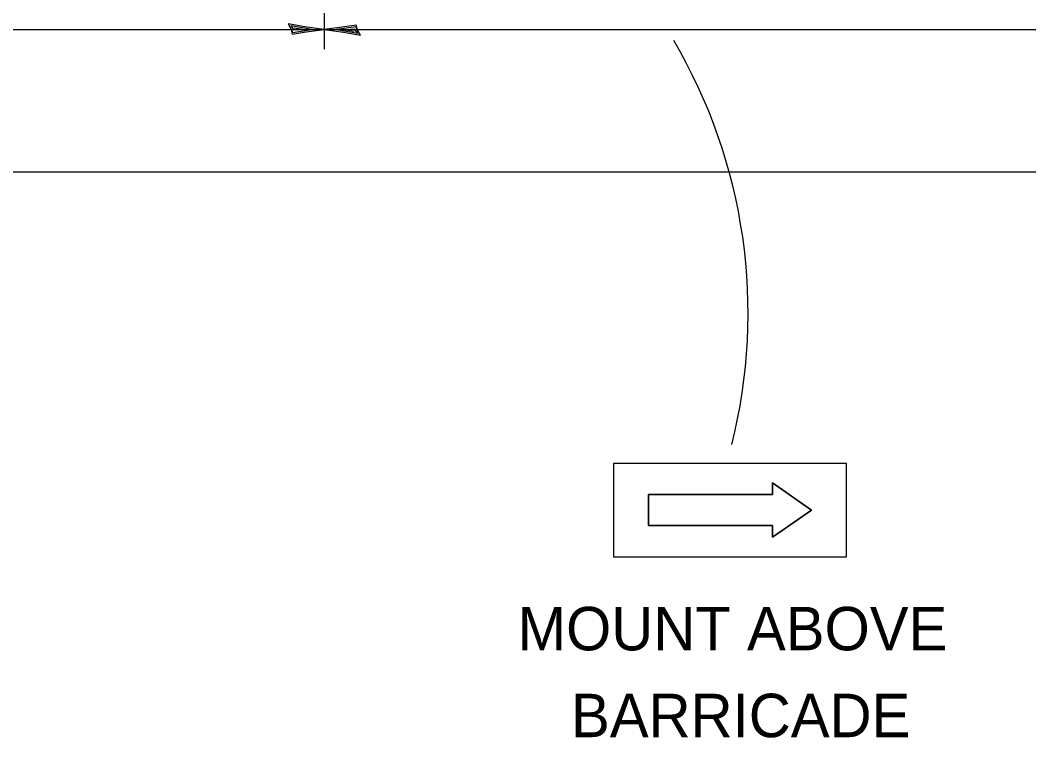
# Model space of a CAD drawing. Extents: x 2143432 to 2146738, y 2149567 to 2150649.
# Drawn here: x 2146485.9 to 2146541.7, y 2150446.8 to 2150486.5 of the extents above; entities that cross this region are included whole.
import ezdxf

# ---------------------------------------------------------------- set-up
doc = ezdxf.new("R2010")
doc.units = 0
for name, color, linetype in [('Design_EX_Roadway Dimensions', 7, 'Continuous'), ('Design_EX_Roadway Notes', 7, 'Continuous'), ('ROW_EX ROW Line', 7, 'Continuous'), ('Topo_Traffic Sign', 7, 'Continuous')]:
    doc.layers.add(name, color=color, linetype=linetype)

msp = doc.modelspace()

# ---------------------------------------------------------------- linework, layer by layer
at = {"layer": 'Design_EX_Roadway Dimensions'}
for p, q in [((2146502.765, 2150490.767), (2146502.765, 2150484.907)), ((2146431.041, 2150485.988), (2146502.765, 2150485.988)), ((2146502.765, 2150485.988), (2146574.489, 2150485.988))]:
    msp.add_line(p, q, dxfattribs=at)
for points in [[(2146500.929, 2150486.015), (2146500.99, 2150485.741), (2146501.767, 2150485.859), (2146502.765, 2150485.988), (2146501.699, 2150486.134), (2146500.765, 2150486.298), (2146500.929, 2150486.015), (2146501.011, 2150485.833), (2146502.094, 2150485.989), (2146500.91, 2150486.197), (2146501.085, 2150485.964), (2146501.582, 2150485.996), (2146501.103, 2150486.068)], [(2146504.601, 2150485.961), (2146504.54, 2150486.235), (2146503.763, 2150486.117), (2146502.765, 2150485.988), (2146503.831, 2150485.841), (2146504.765, 2150485.677), (2146504.601, 2150485.961), (2146504.519, 2150486.142), (2146503.436, 2150485.986), (2146504.62, 2150485.778), (2146504.445, 2150486.011), (2146503.948, 2150485.98), (2146504.427, 2150485.907)]]:
    msp.add_lwpolyline(points, dxfattribs=at)
at = {"layer": 'Design_EX_Roadway Notes'}
for points in [[(2146531.649, 2150456.825), (2146531.649, 2150461.98), (2146518.761, 2150461.98), (2146518.761, 2150456.825)], [(2146529.716, 2150459.402), (2146527.568, 2150457.899), (2146527.568, 2150458.543), (2146520.694, 2150458.543), (2146520.694, 2150460.262), (2146527.568, 2150460.262), (2146527.568, 2150460.906)], [(2146529.716, 2150459.402), (2146527.568, 2150460.906), (2146527.568, 2150460.262), (2146520.694, 2150460.262), (2146520.694, 2150458.543), (2146527.568, 2150458.543), (2146527.568, 2150457.899)]]:
    msp.add_lwpolyline(points, close=True, dxfattribs=at)
msp.add_arc((2146496.489, 2150470.294), 29.724, 345.8393, 30.5008, dxfattribs=at)
at = {"layer": 'ROW_EX ROW Line'}
for points in [[(2146496.557, 2150478.095), (2146481.495, 2150478.095)], [(2146513.618, 2150478.095), (2146498.557, 2150478.095)], [(2146530.679, 2150478.095), (2146515.618, 2150478.095)], [(2146547.74, 2150478.095), (2146532.679, 2150478.095)]]:
    msp.add_lwpolyline(points, dxfattribs=at)
at = {"layer": 'Topo_Traffic Sign'}
msp.add_line((2146633.046, 2150478.095), (2146213.046, 2150478.095), dxfattribs=at)

# ---------------------------------------------------------------- texts
at = {"layer": 'Design_EX_Roadway Notes'}
for s, p in [('MOUNT ABOVE', (2146513.463, 2150451.643)), ('BARRICADE', (2146516.419, 2150446.837))]:
    msp.add_text(s, height=2.4056, dxfattribs=at).set_placement(p)

doc.saveas('drawing.dxf')
